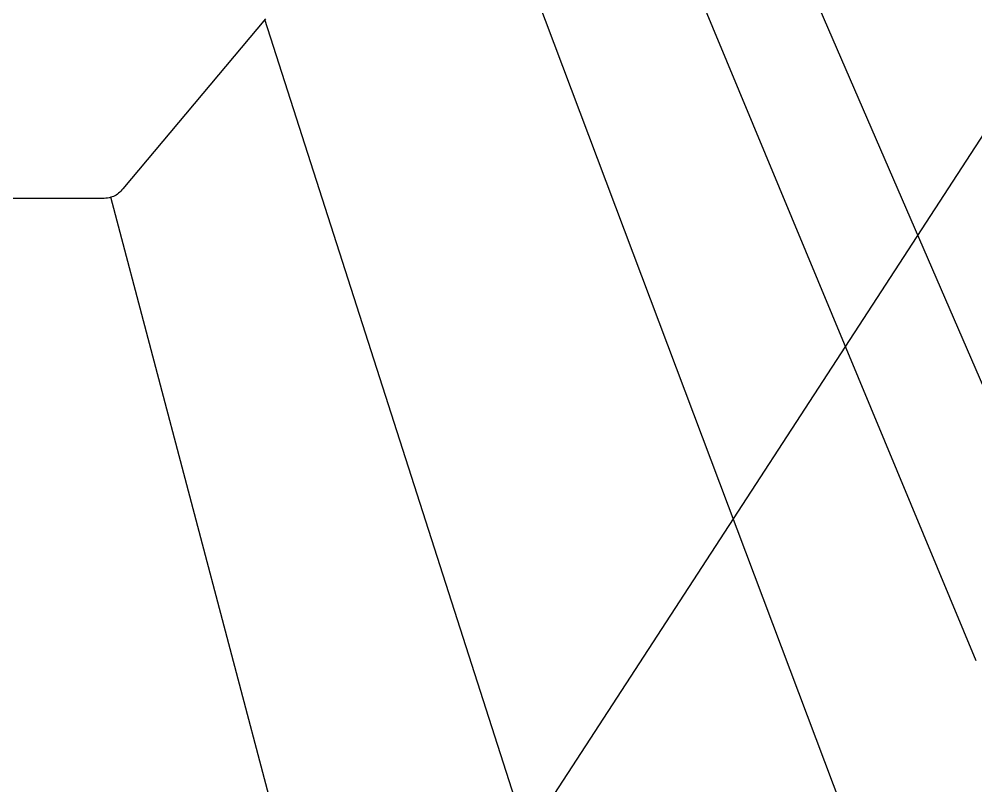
# Model space of a CAD drawing. Header units: inches. Extents: x 2.2 to 47.3, y 3.6 to 44.3.
# Drawn here: x 14.134 to 16.109, y 15.156 to 16.737 of the extents above; entities that cross this region are included whole.
import ezdxf

# ---------------------------------------------------------------- set-up
doc = ezdxf.new("R2010")
doc.units = ezdxf.units.IN
doc.header["$MEASUREMENT"] = 0
doc.layers.add('DIM', color=7, linetype='Continuous')
doc.layers.add('PANEL-S', color=11, linetype='Continuous')
doc.styles.add('TEXT1', font='ROMANS.shx', dxfattribs={"width": 0.75, "height": 0.375})
doc.dimstyles.new('DETAIL$7', dxfattribs={"dimscale": 4, "dimtxt": 0.09375, "dimasz": 0.125, "dimexe": 0.0625, "dimexo": 0.125, "dimgap": 0.0625, "dimtad": 1, "dimdec": 4, "dimzin": 3, "dimdsep": 46, "dimlunit": 4, "dimtxsty": 'TEXT1', "dimblk": 'ARCHTICK', "dimcen": 0.0625, "dimclrd": 7, "dimclre": 7, "dimclrt": 2, "dimadec": 0, "dimazin": 0, "dimtfac": 0.59375, "dimtdec": 4, "dimtmove": 0, "dimatfit": 3, "dimfxl": 0, "dimfrac": 2, "dimtolj": 1, "dimtzin": 3, "dimarcsym": 0})

# ---------------------------------------------------------------- blocks, each defined once
blk = doc.blocks.new('_ArchTick')
at = {"color": 0, "linetype": 'ByBlock', "const_width": 0.15}
blk.add_lwpolyline([(-0.5, -0.5), (0.5, 0.5)], dxfattribs=at)

msp = doc.modelspace()

# ---------------------------------------------------------------- linework, layer by layer
at = {"layer": 'PANEL-S'}
for p, q in [((15.05168, 17.95582), (16.1085, 15.41414)), ((16.19149, 15.82374), (15.26371, 17.96664)), ((18.30008, 8.56722), (14.92969, 17.5061)), ((14.64211, 16.73786), (14.34768, 16.38764)), ((17.74769, 7.05764), (14.64122, 16.73684)), ((14.33144, 16.37313), (14.32869, 16.37184)), ((14.33413, 16.37459), (14.33144, 16.37313)), ((14.33669, 16.37624), (14.33413, 16.37459)), ((14.33913, 16.37807), (14.33669, 16.37624)), ((14.34141, 16.38016), (14.33913, 16.37807)), ((14.34362, 16.38243), (14.34141, 16.38016)), ((14.34571, 16.38495), (14.34362, 16.38243)), ((14.34768, 16.38764), (14.34571, 16.38495)), ((14.30584, 16.36747), (12.72819, 16.36739)), ((14.30949, 16.36765), (14.30584, 16.36747)), ((14.31295, 16.36799), (14.30949, 16.36765)), ((14.31636, 16.36843), (14.31295, 16.36799)), ((14.31959, 16.36907), (14.31636, 16.36843)), ((14.32276, 16.36982), (14.31959, 16.36907)), ((14.32576, 16.37076), (14.32276, 16.36982)), ((14.96625, 13.93856), (14.32278, 16.36983)), ((14.32869, 16.37184), (14.32576, 16.37076))]:
    msp.add_line(p, q, dxfattribs=at)

# ---------------------------------------------------------------- leaders
at = {"layer": 'DIM'}
msp.add_leader([(14.65449, 14.2415), (17.51731, 18.63937), (18.02437, 18.63937)], dimstyle='DETAIL$7', dxfattribs=at)

doc.saveas('drawing.dxf')
